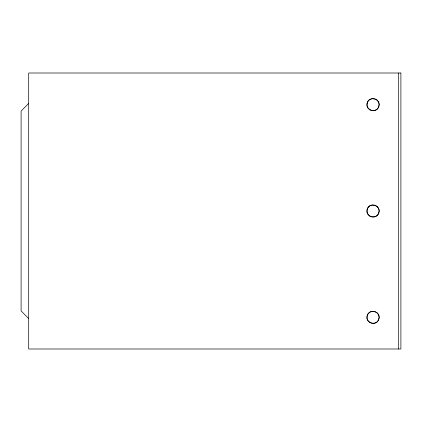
<?xml version="1.0" encoding="UTF-8"?>
<svg xmlns="http://www.w3.org/2000/svg" width="422" height="422" viewBox="0 0 422 422"><rect width="100%" height="100%" fill="white"/><g stroke="black" fill="none" stroke-linecap="round" stroke-linejoin="round"><path stroke-width="0.63" d="M28.696 103.39L21.1 111.065L21.1 310.935L28.696 318.61M398.368 73.006L398.368 348.994M367.177 103.084C364.872 110.548 377.184 113.845 378.919 106.228C381.224 98.764 368.912 95.467 367.177 103.084M367.177 209.428C364.872 216.892 377.184 220.189 378.919 212.572C381.224 205.108 368.912 201.811 367.177 209.428M367.177 315.772C364.872 323.236 377.184 326.533 378.919 318.916C381.224 311.452 368.912 308.155 367.177 315.772M400.9 73.006L28.696 73.006L28.696 348.994L400.9 348.994L400.9 73.006M370.01 216.264A6.077 6.077 0 0 0 379.125 211A6.077 6.077 0 0 0 370.01 205.736A6.077 6.077 0 0 0 370.01 216.264M370.01 322.608A6.077 6.077 0 0 0 379.125 317.344A6.077 6.077 0 0 0 370.01 312.08A6.077 6.077 0 0 0 370.01 322.608M370.01 109.92A6.077 6.077 0 0 0 379.125 104.656A6.077 6.077 0 0 0 370.01 99.392A6.077 6.077 0 0 0 370.01 109.92"/></g></svg>
